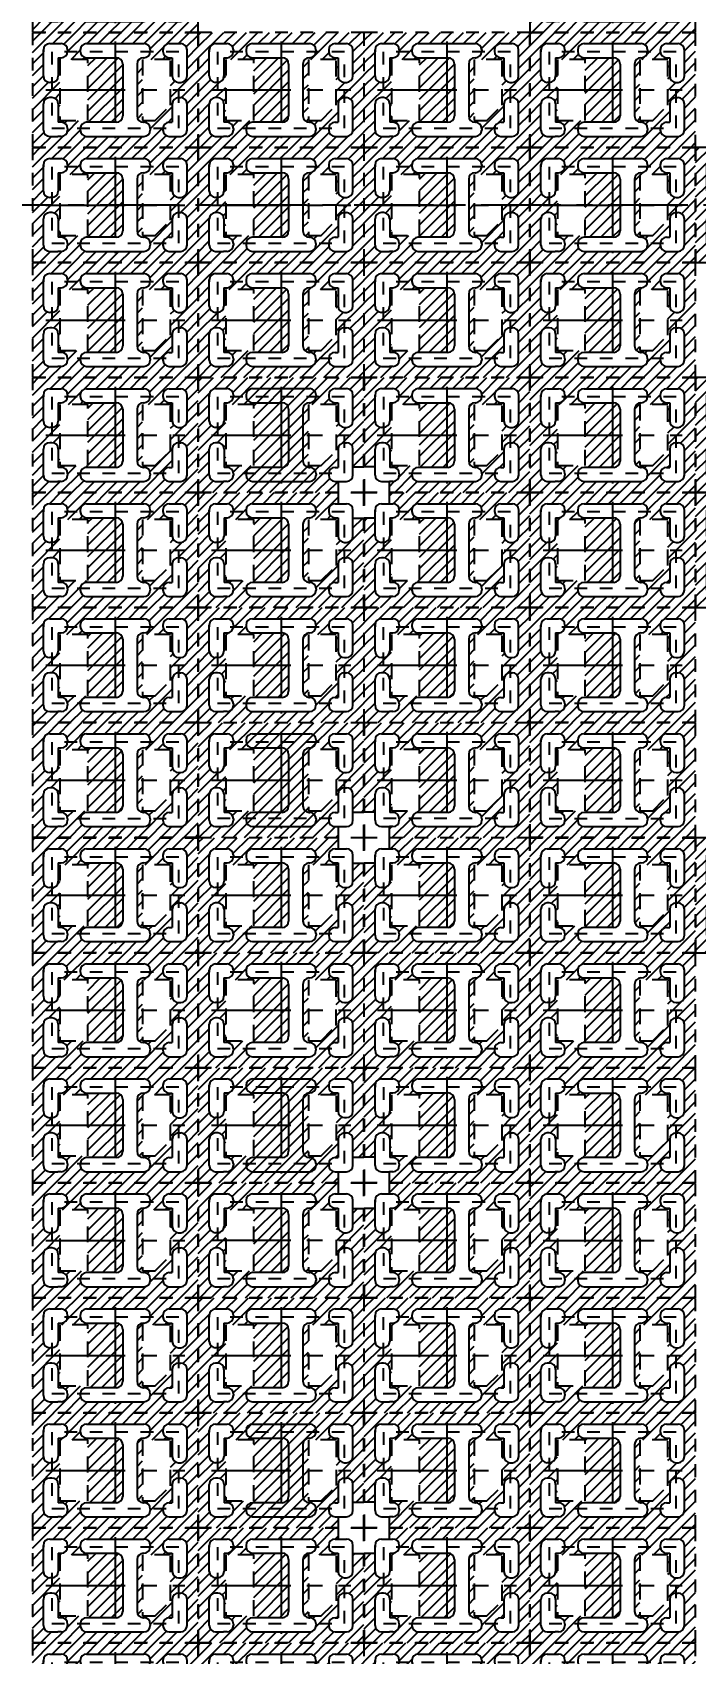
# Model space of a CAD drawing. Extents: x -1398 to -1114, y 27 to 158.
# Drawn here: x -1326.31 to -1321.09, y 86.86 to 99.61 of the extents above; entities that cross this region are included whole.
import ezdxf

# ---------------------------------------------------------------- set-up
doc = ezdxf.new("R2010")
doc.units = 0
doc.header["$LTSCALE"] = 0.5
for name, pattern in [('CENTER', [2, 1.25, -0.25, 0.25, -0.25]), ('HIDDEN', [0.375, 0.25, -0.125]), ('HIDDEN2', [0.1875, 0.125, -0.0625])]:
    doc.linetypes.add(name, pattern=pattern)
for name, color, linetype in [('B', 5, 'Continuous'), ('C', 1, 'CENTER'), ('DIM', 7, 'Continuous'), ('H', 4, 'HIDDEN'), ('hatch', 7, 'CENTER'), ('HATCH O-L', 7, 'HIDDEN2'), ('PACKAGE OL', 51, 'HIDDEN2'), ('圖', 7, 'Continuous')]:
    doc.layers.add(name, color=color, linetype=linetype)
doc.styles.get("Standard").update_dxf_attribs({"font": 'ROMANS.SHX'})
doc.dimstyles.new('DIM 1', dxfattribs={"dimtxt": 1.5, "dimasz": 1.5, "dimexe": 1.5, "dimexo": 1.5, "dimgap": 1.5, "dimtad": 0, "dimtih": 1, "dimtoh": 1, "dimdec": 4, "dimzin": 1, "dimdsep": 46, "dimtxsty": 'STANDARD', "dimcen": 1.5, "dimclrd": 256, "dimclre": 256, "dimclrt": 256, "dimadec": 0, "dimazin": 2, "dimtfac": 1, "dimtdec": 4, "dimtmove": 0, "dimatfit": 3, "dimfxl": 1, "dimarcsym": 0})

# ---------------------------------------------------------------- blocks, each defined once
blk = doc.blocks.new('*D21')
at = {"layer": 'Defpoints', "color": 0, "transparency": 16777216}
for p in [(51.758, -773.897), (267.883, -818.897), (273.574, -818.897)]:
    blk.add_point(p, dxfattribs=at)
at = {"layer": 'DIM', "lineweight": -2, "transparency": 16777216}
blk.add_line((269.383, -818.897), (273.574, -818.897), dxfattribs=at)
at = {"layer": 'DIM', "transparency": 16777216, "insert": (278.788, -818.897), "char_height": 1.5, "attachment_point": 5}
blk.add_mtext('45.000', dxfattribs=at)
blk = doc.blocks.new('*D22')
at = {"layer": 'Defpoints', "color": 0, "transparency": 16777216}
for p in [(51.758, -773.897), (267.883, -825.147), (273.481, -825.147)]:
    blk.add_point(p, dxfattribs=at)
at = {"layer": 'DIM', "lineweight": -2, "transparency": 16777216}
blk.add_line((269.383, -825.147), (273.481, -825.147), dxfattribs=at)
at = {"layer": 'DIM', "transparency": 16777216, "insert": (278.695, -825.147), "char_height": 1.5, "attachment_point": 5}
blk.add_mtext('51.250', dxfattribs=at)
blk = doc.blocks.new('*D23')
at = {"layer": 'Defpoints', "color": 0, "transparency": 16777216}
for p in [(51.758, -773.897), (267.883, -841.147), (273.841, -841.147)]:
    blk.add_point(p, dxfattribs=at)
at = {"layer": 'DIM', "lineweight": -2, "transparency": 16777216}
blk.add_line((269.383, -841.147), (273.841, -841.147), dxfattribs=at)
at = {"layer": 'DIM', "transparency": 16777216, "insert": (279.019, -841.147), "char_height": 1.5, "attachment_point": 5}
blk.add_mtext('67.250', dxfattribs=at)
blk = doc.blocks.new('DFN1006-2L PACKAGE')
at = {"layer": 'hatch'}
h = blk.add_hatch(dxfattribs=at)
h.set_pattern_fill('ANSI31', color=256, scale=0.02)
h.set_pattern_definition([(45, (528.53349, -41.65396), (-0.0449012806, 0.0449012806), [])])
h.paths.add_polyline_path([(1.205, 0.102), (-0.1, 0.102), (-0.1, -0.803), (1.205, -0.803)])
h.paths.add_polyline_path([(0.037, -0.411), (0.053, -0.411, -0.414214), (0.103, -0.461), (0.103, -0.605), (0.127, -0.605, -0.414214), (0.177, -0.655), (0.177, -0.666, -0.414214), (0.127, -0.716), (0.1, -0.716), (0.037, -0.716, -0.414214), (-0.013, -0.666), (-0.013, -0.461, -0.414214)], flags=16)
h.paths.add_polyline_path([(-0.013, -0.241), (-0.013, -0.036, -0.414214), (0.037, 0.014), (0.127, 0.014, -0.414214), (0.177, -0.036), (0.177, -0.047, -0.414214), (0.127, -0.097), (0.103, -0.097), (0.103, -0.241, -0.414214), (0.053, -0.291), (0.037, -0.291, -0.414214)], flags=16)
h.paths.add_polyline_path([(0.117, -0.111), (0.337, -0.111), (0.337, -0.591), (0.117, -0.591)], flags=16)
h.paths.add_polyline_path([(0.327, -0.605), (0.561, -0.605, 0.414214), (0.611, -0.555), (0.611, -0.147, 0.414214), (0.561, -0.097), (0.327, -0.097, -0.414214), (0.277, -0.047), (0.277, -0.036, -0.414214), (0.327, 0.014), (0.777, 0.014, -0.414214), (0.827, -0.036), (0.827, -0.047, -0.414214), (0.777, -0.097), (0.774, -0.097, 0.414214), (0.724, -0.147), (0.724, -0.555, 0.423299), (0.776, -0.605, -0.423025), (0.827, -0.655), (0.827, -0.666, -0.414214), (0.777, -0.716), (0.327, -0.716, -0.414214), (0.277, -0.666), (0.277, -0.655, -0.414214)], flags=16)
h.paths.add_polyline_path([(0.767, -0.111), (0.987, -0.111), (0.987, -0.471), (0.867, -0.591), (0.767, -0.591)], flags=16)
h.paths.add_polyline_path([(0.977, -0.605), (1.001, -0.605), (1.001, -0.461, -0.414214), (1.051, -0.411), (1.067, -0.411, -0.414214), (1.117, -0.461), (1.117, -0.666, -0.414214), (1.067, -0.716), (1.005, -0.716), (0.977, -0.716, -0.414214), (0.927, -0.666), (0.927, -0.655, -0.414214)], flags=16)
h.paths.add_polyline_path([(0.927, -0.047), (0.927, -0.036, -0.414214), (0.977, 0.014), (1.067, 0.014, -0.414214), (1.117, -0.036), (1.117, -0.241, -0.414214), (1.067, -0.291), (1.051, -0.291, -0.414214), (1.001, -0.241), (1.001, -0.097), (0.977, -0.097, -0.414214)], flags=16)
at = {"layer": 'B'}
for p, q in [((0.037, 0.014), (0.127, 0.014)), ((0.327, 0.014), (0.777, 0.014)), ((0.977, 0.014), (1.067, 0.014)), ((-0.013, -0.241), (-0.013, -0.036)), ((-0.013, -0.036), (-0.013, -0.05)), ((0.103, -0.097), (0.103, -0.241)), ((0.103, -0.097), (0.127, -0.097)), ((0.177, -0.036), (0.177, -0.047)), ((0.277, -0.036), (0.277, -0.047)), ((0.327, -0.097), (0.561, -0.097)), ((0.774, -0.097), (0.777, -0.097)), ((0.827, -0.036), (0.827, -0.047)), ((0.927, -0.036), (0.927, -0.047)), ((0.977, -0.097), (1.001, -0.097)), ((1.001, -0.097), (1.001, -0.241)), ((1.117, -0.241), (1.117, -0.036)), ((0.611, -0.147), (0.611, -0.555)), ((0.724, -0.147), (0.724, -0.555)), ((0.053, -0.291), (0.037, -0.291)), ((0.052, -0.291), (0.052, -0.291)), ((1.051, -0.291), (1.067, -0.291)), ((1.052, -0.291), (1.052, -0.291)), ((-0.013, -0.666), (-0.013, -0.461)), ((0.053, -0.411), (0.037, -0.411)), ((0.052, -0.411), (0.052, -0.411)), ((0.103, -0.461), (0.103, -0.605)), ((1.001, -0.461), (1.001, -0.605)), ((1.051, -0.411), (1.067, -0.411)), ((1.052, -0.411), (1.052, -0.411)), ((1.117, -0.666), (1.117, -0.461)), ((0.127, -0.605), (0.103, -0.605)), ((0.561, -0.605), (0.327, -0.605)), ((0.774, -0.605), (0.777, -0.605)), ((0.977, -0.605), (1.001, -0.605)), ((0.037, -0.716), (0.1, -0.716)), ((0.127, -0.716), (0.1, -0.716)), ((0.177, -0.655), (0.177, -0.666)), ((0.277, -0.655), (0.277, -0.666)), ((0.327, -0.716), (0.777, -0.716)), ((0.827, -0.655), (0.827, -0.666)), ((0.927, -0.655), (0.927, -0.666)), ((0.977, -0.716), (1.005, -0.716)), ((1.005, -0.716), (1.067, -0.716))]:
    blk.add_line(p, q, dxfattribs=at)
for centre, start, end in [((0.037, -0.036), 90, 180), ((0.127, -0.036), 0, 90), ((0.327, -0.036), 90, 180), ((0.777, -0.036), 0, 90), ((0.977, -0.036), 90, 180), ((1.067, -0.036), 0, 90), ((0.127, -0.047), 270, 0), ((0.327, -0.047), 180, 270), ((0.561, -0.147), 0, 90), ((0.774, -0.147), 90, 180), ((0.777, -0.047), 270, 0), ((0.977, -0.047), 180, 270), ((0.037, -0.241), 180, 270), ((0.053, -0.241), 270, 0), ((1.051, -0.241), 180, 270), ((1.067, -0.241), 270, 0), ((0.037, -0.461), 90, 180), ((0.053, -0.461), 0, 90), ((1.051, -0.461), 90, 180), ((1.067, -0.461), 0, 90), ((0.127, -0.655), 0, 90), ((0.327, -0.655), 90, 180), ((0.561, -0.555), 270, 0), ((0.774, -0.555), 180, 270), ((0.777, -0.655), 0, 90), ((0.977, -0.655), 90, 180), ((0.037, -0.666), 180, 270), ((0.127, -0.666), 270, 0), ((0.327, -0.666), 180, 270), ((0.777, -0.666), 270, 0), ((0.977, -0.666), 180, 270), ((1.067, -0.666), 270, 0)]:
    blk.add_arc(centre, 0.05, start, end, dxfattribs=at)
at = {"layer": 'C'}
for p, q in [((0.552, 0.029), (0.552, -0.731)), ((0.005, -0.351), (1.1, -0.351))]:
    blk.add_line(p, q, dxfattribs=at)
at = {"layer": 'H'}
for points in [[(0.337, -0.591), (0.337, -0.111), (0.117, -0.111), (0.117, -0.591)], [(0.867, -0.591), (0.987, -0.471), (0.987, -0.111), (0.767, -0.111), (0.767, -0.591)]]:
    blk.add_lwpolyline(points, close=True, dxfattribs=at)
at = {"layer": 'HATCH O-L'}
blk.add_lwpolyline([(-0.1, 0.102), (-0.1, -0.803), (1.205, -0.803), (1.205, 0.102), (-0.1, 0.102)], dxfattribs=at)
at = {"layer": 'PACKAGE OL'}
blk.add_lwpolyline([(1.052, -0.651), (1.052, -0.051), (0.052, -0.051), (0.052, -0.651)], close=True, dxfattribs=at)
blk = doc.blocks.new('2 L-SIDE CROSS REF')
at = {"layer": 'hatch'}
h = blk.add_hatch(dxfattribs=at)
h.set_pattern_fill('ANSI31', color=256, scale=0.02)
h.set_pattern_definition([(45, (579.96456, -36.8985), (-0.0449012806, 0.0449012806), [])])
h.paths.add_polyline_path([(-0.515, -0.06), (-0.499, -0.06, -0.414214), (-0.449, -0.11), (-0.449, -0.254), (-0.425, -0.254, -0.414214), (-0.375, -0.304), (-0.375, -0.315, -0.414214), (-0.425, -0.365), (-0.452, -0.365), (-0.515, -0.365, -0.414214), (-0.565, -0.315), (-0.565, -0.11, -0.414214)], flags=16)
h.paths.add_polyline_path([(-0.565, 0.11), (-0.565, 0.315, -0.414214), (-0.515, 0.365), (-0.425, 0.365, -0.414214), (-0.375, 0.315), (-0.375, 0.304, -0.414214), (-0.425, 0.254), (-0.449, 0.254), (-0.449, 0.11, -0.414214), (-0.499, 0.06), (-0.515, 0.06, -0.414214)], flags=16)
h.paths.add_polyline_path([(-0.435, 0.24), (-0.215, 0.24), (-0.215, -0.24), (-0.435, -0.24)], flags=16)
h.paths.add_polyline_path([(-0.225, -0.254), (0.009, -0.254, 0.414214), (0.059, -0.204), (0.059, 0.204, 0.414214), (0.009, 0.254), (-0.225, 0.254, -0.414214), (-0.275, 0.304), (-0.275, 0.315, -0.414214), (-0.225, 0.365), (0.225, 0.365, -0.414214), (0.275, 0.315), (0.275, 0.304, -0.414214), (0.225, 0.254), (0.222, 0.254, 0.414214), (0.172, 0.204), (0.172, -0.204, 0.423299), (0.224, -0.254, -0.423025), (0.275, -0.304), (0.275, -0.315, -0.414214), (0.225, -0.365), (-0.225, -0.365, -0.414214), (-0.275, -0.315), (-0.275, -0.304, -0.414214)], flags=16)
h.paths.add_polyline_path([(0.215, 0.24), (0.435, 0.24), (0.435, -0.12), (0.315, -0.24), (0.215, -0.24)], flags=16)
h.paths.add_polyline_path([(0.425, -0.254), (0.449, -0.254), (0.449, -0.11, -0.414214), (0.499, -0.06), (0.515, -0.06, -0.414214), (0.565, -0.11), (0.565, -0.315, -0.414214), (0.515, -0.365), (0.452, -0.365), (0.425, -0.365, -0.414214), (0.375, -0.315), (0.375, -0.304, -0.414214)], flags=16)
h.paths.add_polyline_path([(0.452, -0.452), (0.452, -0.365), (0.515, -0.365, 0.414214), (0.565, -0.315), (0.565, -0.251), (0.652, -0.251), (0.652, 0.251), (0.565, 0.251), (0.565, 0.11, -0.414214), (0.515, 0.06), (0.499, 0.06, -0.414214), (0.449, 0.11), (0.449, 0.254), (0.425, 0.254, -0.414214), (0.375, 0.304), (0.375, 0.315, -0.414214), (0.425, 0.365), (0.452, 0.365), (0.452, 0.452), (-0.652, 0.452), (-0.652, -0.452)])
at = {"layer": 'B'}
for p, q in [((-0.565, 0.11), (-0.565, 0.315)), ((-0.565, 0.315), (-0.565, 0.301)), ((-0.515, 0.365), (-0.425, 0.365)), ((-0.375, 0.315), (-0.375, 0.304)), ((-0.275, 0.315), (-0.275, 0.304)), ((-0.225, 0.365), (0.225, 0.365)), ((0.275, 0.315), (0.275, 0.304)), ((0.375, 0.315), (0.375, 0.304)), ((0.425, 0.365), (0.515, 0.365)), ((0.565, 0.11), (0.565, 0.315)), ((-0.449, 0.254), (-0.449, 0.11)), ((-0.449, 0.254), (-0.425, 0.254)), ((-0.225, 0.254), (0.009, 0.254)), ((0.059, 0.204), (0.059, -0.204)), ((0.172, 0.204), (0.172, -0.204)), ((0.222, 0.254), (0.225, 0.254)), ((0.425, 0.254), (0.449, 0.254)), ((0.449, 0.254), (0.449, 0.11)), ((-0.499, 0.06), (-0.515, 0.06)), ((-0.5, 0.06), (-0.5, 0.06)), ((0.499, 0.06), (0.515, 0.06)), ((0.5, 0.06), (0.5, 0.06)), ((-0.565, -0.315), (-0.565, -0.11)), ((-0.499, -0.06), (-0.515, -0.06)), ((-0.5, -0.06), (-0.5, -0.06)), ((-0.449, -0.11), (-0.449, -0.254)), ((0.449, -0.11), (0.449, -0.254)), ((0.499, -0.06), (0.515, -0.06)), ((0.5, -0.06), (0.5, -0.06)), ((0.565, -0.315), (0.565, -0.11)), ((-0.425, -0.254), (-0.449, -0.254)), ((0.009, -0.254), (-0.225, -0.254)), ((0.222, -0.254), (0.225, -0.254)), ((0.425, -0.254), (0.449, -0.254)), ((-0.515, -0.365), (-0.452, -0.365)), ((-0.425, -0.365), (-0.452, -0.365)), ((-0.375, -0.304), (-0.375, -0.315)), ((-0.275, -0.304), (-0.275, -0.315)), ((-0.225, -0.365), (0.225, -0.365)), ((0.275, -0.304), (0.275, -0.315)), ((0.375, -0.304), (0.375, -0.315)), ((0.425, -0.365), (0.452, -0.365)), ((0.452, -0.365), (0.515, -0.365))]:
    blk.add_line(p, q, dxfattribs=at)
for centre, start, end in [((-0.515, 0.315), 90, 180), ((-0.425, 0.315), 0, 90), ((-0.425, 0.304), 270, 0), ((-0.225, 0.315), 90, 180), ((-0.225, 0.304), 180, 270), ((0.225, 0.315), 0, 90), ((0.225, 0.304), 270, 0), ((0.425, 0.315), 90, 180), ((0.425, 0.304), 180, 270), ((0.515, 0.315), 0, 90), ((0.009, 0.204), 0, 90), ((0.222, 0.204), 90, 180), ((-0.515, 0.11), 180, 270), ((-0.499, 0.11), 270, 0), ((0.499, 0.11), 180, 270), ((0.515, 0.11), 270, 0), ((-0.515, -0.11), 90, 180), ((-0.499, -0.11), 0, 90), ((0.499, -0.11), 90, 180), ((0.515, -0.11), 0, 90), ((-0.425, -0.304), 0, 90), ((-0.225, -0.304), 90, 180), ((0.009, -0.204), 270, 0), ((0.222, -0.204), 180, 270), ((0.225, -0.304), 0, 90), ((0.425, -0.304), 90, 180), ((-0.515, -0.315), 180, 270), ((-0.425, -0.315), 270, 0), ((-0.225, -0.315), 180, 270), ((0.225, -0.315), 270, 0), ((0.425, -0.315), 180, 270), ((0.515, -0.315), 270, 0)]:
    blk.add_arc(centre, 0.05, start, end, dxfattribs=at)
at = {"layer": 'C'}
for p, q in [((0, 0.38), (0, -0.38)), ((-0.548, 0), (0.548, 0))]:
    blk.add_line(p, q, dxfattribs=at)
at = {"layer": 'H', "color": 6}
for p, q in [((0.452, 0.365), (0.452, 0.452)), ((0.565, 0.251), (0.652, 0.251)), ((0.565, -0.251), (0.652, -0.251)), ((0.452, -0.452), (0.452, -0.365))]:
    blk.add_line(p, q, dxfattribs=at)
at = {"layer": 'H'}
for points in [[(-0.215, -0.24), (-0.215, 0.24), (-0.435, 0.24), (-0.435, -0.24)], [(0.315, -0.24), (0.435, -0.12), (0.435, 0.24), (0.215, 0.24), (0.215, -0.24)]]:
    blk.add_lwpolyline(points, close=True, dxfattribs=at)
at = {"layer": 'HATCH O-L'}
blk.add_lwpolyline([(-0.652, 0.452), (-0.652, -0.452), (0.652, -0.452), (0.652, 0.452), (-0.652, 0.452)], dxfattribs=at)
at = {"layer": 'PACKAGE OL'}
blk.add_lwpolyline([(0.5, -0.3), (0.5, 0.3), (-0.5, 0.3), (-0.5, -0.3)], close=True, dxfattribs=at)
blk = doc.blocks.new('LOWER LEFT CROSS')
at = {"layer": 'hatch'}
h = blk.add_hatch(dxfattribs=at)
h.set_pattern_fill('ANSI31', color=256, scale=0.02)
h.set_pattern_definition([(45, (581.53627, -39.15142), (-0.0449012806, 0.0449012806), [])])
h.paths.add_polyline_path([(-0.215, -0.24), (-0.435, -0.24), (-0.435, 0.24), (-0.215, 0.24)], flags=16)
h.paths.add_polyline_path([(0.215, 0.24), (0.435, 0.24), (0.435, -0.12), (0.315, -0.24), (0.215, -0.24)], flags=16)
h.paths.add_polyline_path([(-0.425, 0.254), (-0.449, 0.254), (-0.449, 0.11, -0.414214), (-0.499, 0.06), (-0.515, 0.06, -0.414214), (-0.565, 0.11), (-0.565, 0.315, -0.414214), (-0.515, 0.365), (-0.425, 0.365, -0.414214), (-0.375, 0.315), (-0.375, 0.304, -0.414214)], flags=16)
h.paths.add_polyline_path([(-0.449, -0.11), (-0.449, -0.254), (-0.425, -0.254, -0.414214), (-0.375, -0.304), (-0.375, -0.315, -0.414214), (-0.425, -0.365), (-0.452, -0.365), (-0.515, -0.365, -0.414214), (-0.565, -0.315), (-0.565, -0.11, -0.414214), (-0.515, -0.06), (-0.499, -0.06, -0.414214)], flags=16)
h.paths.add_polyline_path([(0.375, 0.304), (0.375, 0.315, -0.414214), (0.425, 0.365), (0.515, 0.365, -0.414214), (0.565, 0.315), (0.565, 0.11, -0.414214), (0.515, 0.06), (0.499, 0.06, -0.414214), (0.449, 0.11), (0.449, 0.254), (0.425, 0.254, -0.414214)], flags=16)
h.paths.add_polyline_path([(0.499, -0.06), (0.515, -0.06, -0.414214), (0.565, -0.11), (0.565, -0.315, -0.414214), (0.515, -0.365), (0.452, -0.365), (0.425, -0.365, -0.414214), (0.375, -0.315), (0.375, -0.304, -0.414214), (0.425, -0.254), (0.449, -0.254), (0.449, -0.11, -0.414214)], flags=16)
h.paths.add_polyline_path([(-0.652, 0.452), (-0.652, -0.452), (0.452, -0.452), (0.452, -0.365), (0.515, -0.365, 0.414214), (0.565, -0.315), (0.565, -0.251), (0.652, -0.251), (0.652, 0.452)])
at = {"layer": 'B'}
for p, q in [((-0.565, 0.11), (-0.565, 0.315)), ((-0.565, 0.315), (-0.565, 0.301)), ((-0.515, 0.365), (-0.425, 0.365)), ((-0.375, 0.315), (-0.375, 0.304)), ((-0.275, 0.315), (-0.275, 0.304)), ((-0.225, 0.365), (0.225, 0.365)), ((0.275, 0.315), (0.275, 0.304)), ((0.375, 0.315), (0.375, 0.304)), ((0.425, 0.365), (0.515, 0.365)), ((0.565, 0.11), (0.565, 0.315)), ((-0.449, 0.254), (-0.449, 0.11)), ((-0.449, 0.254), (-0.425, 0.254)), ((-0.225, 0.254), (0.009, 0.254)), ((0.059, 0.204), (0.059, -0.204)), ((0.172, 0.204), (0.172, -0.204)), ((0.222, 0.254), (0.225, 0.254)), ((0.425, 0.254), (0.449, 0.254)), ((0.449, 0.254), (0.449, 0.11)), ((-0.499, 0.06), (-0.515, 0.06)), ((-0.5, 0.06), (-0.5, 0.06)), ((0.499, 0.06), (0.515, 0.06)), ((0.5, 0.06), (0.5, 0.06)), ((-0.565, -0.315), (-0.565, -0.11)), ((-0.499, -0.06), (-0.515, -0.06)), ((-0.5, -0.06), (-0.5, -0.06)), ((-0.449, -0.11), (-0.449, -0.254)), ((0.449, -0.11), (0.449, -0.254)), ((0.499, -0.06), (0.515, -0.06)), ((0.5, -0.06), (0.5, -0.06)), ((0.565, -0.315), (0.565, -0.11)), ((-0.425, -0.254), (-0.449, -0.254)), ((0.009, -0.254), (-0.225, -0.254)), ((0.222, -0.254), (0.225, -0.254)), ((0.425, -0.254), (0.449, -0.254)), ((-0.515, -0.365), (-0.452, -0.365)), ((-0.425, -0.365), (-0.452, -0.365)), ((-0.375, -0.304), (-0.375, -0.315)), ((-0.275, -0.304), (-0.275, -0.315)), ((-0.225, -0.365), (0.225, -0.365)), ((0.275, -0.304), (0.275, -0.315)), ((0.375, -0.304), (0.375, -0.315)), ((0.425, -0.365), (0.452, -0.365)), ((0.452, -0.365), (0.515, -0.365))]:
    blk.add_line(p, q, dxfattribs=at)
for centre, start, end in [((-0.515, 0.315), 90, 180), ((-0.425, 0.315), 0, 90), ((-0.425, 0.304), 270, 0), ((-0.225, 0.315), 90, 180), ((-0.225, 0.304), 180, 270), ((0.225, 0.315), 0, 90), ((0.225, 0.304), 270, 0), ((0.425, 0.315), 90, 180), ((0.425, 0.304), 180, 270), ((0.515, 0.315), 0, 90), ((0.009, 0.204), 0, 90), ((0.222, 0.204), 90, 180), ((-0.515, 0.11), 180, 270), ((-0.499, 0.11), 270, 0), ((0.499, 0.11), 180, 270), ((0.515, 0.11), 270, 0), ((-0.515, -0.11), 90, 180), ((-0.499, -0.11), 0, 90), ((0.499, -0.11), 90, 180), ((0.515, -0.11), 0, 90), ((-0.425, -0.304), 0, 90), ((-0.225, -0.304), 90, 180), ((0.009, -0.204), 270, 0), ((0.222, -0.204), 180, 270), ((0.225, -0.304), 0, 90), ((0.425, -0.304), 90, 180), ((-0.515, -0.315), 180, 270), ((-0.425, -0.315), 270, 0), ((-0.225, -0.315), 180, 270), ((0.225, -0.315), 270, 0), ((0.425, -0.315), 180, 270), ((0.515, -0.315), 270, 0)]:
    blk.add_arc(centre, 0.05, start, end, dxfattribs=at)
at = {"layer": 'C'}
for p, q in [((0, 0.38), (0, -0.38)), ((-0.548, 0), (0.548, 0))]:
    blk.add_line(p, q, dxfattribs=at)
at = {"layer": 'H', "color": 6}
for p, q in [((0.565, -0.251), (0.652, -0.251)), ((0.452, -0.452), (0.452, -0.365))]:
    blk.add_line(p, q, dxfattribs=at)
at = {"layer": 'H'}
for points in [[(-0.215, -0.24), (-0.215, 0.24), (-0.435, 0.24), (-0.435, -0.24)], [(0.315, -0.24), (0.435, -0.12), (0.435, 0.24), (0.215, 0.24), (0.215, -0.24)]]:
    blk.add_lwpolyline(points, close=True, dxfattribs=at)
at = {"layer": 'HATCH O-L'}
blk.add_lwpolyline([(-0.652, 0.452), (-0.652, -0.452), (0.652, -0.452), (0.652, 0.452), (-0.652, 0.452)], dxfattribs=at)
at = {"layer": 'PACKAGE OL'}
blk.add_lwpolyline([(0.5, -0.3), (0.5, 0.3), (-0.5, 0.3), (-0.5, -0.3)], close=True, dxfattribs=at)
blk = doc.blocks.new('LOWER CROSS REF')
at = {"layer": 'hatch'}
h = blk.add_hatch(dxfattribs=at)
h.set_pattern_fill('ANSI31', color=256, scale=0.02)
h.set_pattern_definition([(45, (581.53627, -39.14559), (-0.0449012806, 0.0449012806), [])])
h.paths.add_polyline_path([(0.652, -0.452), (0.652, 0.452), (-0.652, 0.452), (-0.652, -0.251), (-0.565, -0.251), (-0.565, -0.11, -0.414214), (-0.515, -0.06), (-0.499, -0.06, -0.414214), (-0.449, -0.11), (-0.449, -0.254), (-0.425, -0.254, -0.414214), (-0.375, -0.304), (-0.375, -0.315, -0.414214), (-0.425, -0.365), (-0.452, -0.365), (-0.452, -0.452)])
h.paths.add_polyline_path([(-0.275, -0.315), (-0.275, -0.304, -0.414214), (-0.225, -0.254), (0.009, -0.254, 0.414214), (0.059, -0.204), (0.059, 0.204, 0.414214), (0.009, 0.254), (-0.225, 0.254, -0.414214), (-0.275, 0.304), (-0.275, 0.315, -0.414214), (-0.225, 0.365), (0.225, 0.365, -0.414214), (0.275, 0.315), (0.275, 0.304, -0.414214), (0.225, 0.254), (0.222, 0.254, 0.414214), (0.172, 0.204), (0.172, -0.204, 0.414214), (0.222, -0.254), (0.225, -0.254, -0.414214), (0.275, -0.304), (0.275, -0.315, -0.414214), (0.225, -0.365), (-0.225, -0.365, -0.414214)], flags=16)
h.paths.add_polyline_path([(-0.435, -0.24), (-0.435, 0.24), (-0.215, 0.24), (-0.215, -0.24)], flags=16)
h.paths.add_polyline_path([(-0.499, 0.06), (-0.515, 0.06, -0.414214), (-0.565, 0.11), (-0.565, 0.315, -0.414214), (-0.515, 0.365), (-0.425, 0.365, -0.414214), (-0.375, 0.315), (-0.375, 0.304, -0.414214), (-0.425, 0.254), (-0.449, 0.254), (-0.449, 0.11, -0.414214)], flags=16)
h.paths.add_polyline_path([(0.215, -0.24), (0.215, 0.24), (0.435, 0.24), (0.435, -0.12), (0.315, -0.24)], flags=16)
h.paths.add_polyline_path([(0.375, -0.315), (0.375, -0.304, -0.414214), (0.425, -0.254), (0.449, -0.254), (0.449, -0.11, -0.414214), (0.499, -0.06), (0.515, -0.06, -0.414214), (0.565, -0.11), (0.565, -0.315, -0.414214), (0.515, -0.365), (0.452, -0.365), (0.425, -0.365, -0.414214)], flags=16)
h.paths.add_polyline_path([(0.449, 0.11), (0.449, 0.254), (0.425, 0.254, -0.414214), (0.375, 0.304), (0.375, 0.315, -0.414214), (0.425, 0.365), (0.515, 0.365, -0.414214), (0.565, 0.315), (0.565, 0.11, -0.414214), (0.515, 0.06), (0.499, 0.06, -0.414214)], flags=16)
at = {"layer": 'B'}
for p, q in [((-0.565, 0.11), (-0.565, 0.315)), ((-0.565, 0.315), (-0.565, 0.301)), ((-0.515, 0.365), (-0.425, 0.365)), ((-0.375, 0.315), (-0.375, 0.304)), ((-0.275, 0.315), (-0.275, 0.304)), ((-0.225, 0.365), (0.225, 0.365)), ((0.275, 0.315), (0.275, 0.304)), ((0.375, 0.315), (0.375, 0.304)), ((0.425, 0.365), (0.515, 0.365)), ((0.565, 0.11), (0.565, 0.315)), ((-0.449, 0.254), (-0.449, 0.11)), ((-0.449, 0.254), (-0.425, 0.254)), ((-0.225, 0.254), (0.009, 0.254)), ((0.059, 0.204), (0.059, -0.204)), ((0.172, 0.204), (0.172, -0.204)), ((0.222, 0.254), (0.225, 0.254)), ((0.425, 0.254), (0.449, 0.254)), ((0.449, 0.254), (0.449, 0.11)), ((-0.499, 0.06), (-0.515, 0.06)), ((-0.5, 0.06), (-0.5, 0.06)), ((0.499, 0.06), (0.515, 0.06)), ((0.5, 0.06), (0.5, 0.06)), ((-0.565, -0.315), (-0.565, -0.11)), ((-0.499, -0.06), (-0.515, -0.06)), ((-0.5, -0.06), (-0.5, -0.06)), ((-0.449, -0.11), (-0.449, -0.254)), ((0.449, -0.11), (0.449, -0.254)), ((0.499, -0.06), (0.515, -0.06)), ((0.5, -0.06), (0.5, -0.06)), ((0.565, -0.315), (0.565, -0.11)), ((-0.425, -0.254), (-0.449, -0.254)), ((0.009, -0.254), (-0.225, -0.254)), ((0.222, -0.254), (0.225, -0.254)), ((0.425, -0.254), (0.449, -0.254)), ((-0.515, -0.365), (-0.452, -0.365)), ((-0.425, -0.365), (-0.452, -0.365)), ((-0.375, -0.304), (-0.375, -0.315)), ((-0.275, -0.304), (-0.275, -0.315)), ((-0.225, -0.365), (0.225, -0.365)), ((0.275, -0.304), (0.275, -0.315)), ((0.375, -0.304), (0.375, -0.315)), ((0.425, -0.365), (0.452, -0.365)), ((0.452, -0.365), (0.515, -0.365))]:
    blk.add_line(p, q, dxfattribs=at)
for centre, start, end in [((-0.515, 0.315), 90, 180), ((-0.425, 0.315), 0, 90), ((-0.425, 0.304), 270, 0), ((-0.225, 0.315), 90, 180), ((-0.225, 0.304), 180, 270), ((0.225, 0.315), 0, 90), ((0.225, 0.304), 270, 0), ((0.425, 0.315), 90, 180), ((0.425, 0.304), 180, 270), ((0.515, 0.315), 0, 90), ((0.009, 0.204), 0, 90), ((0.222, 0.204), 90, 180), ((-0.515, 0.11), 180, 270), ((-0.499, 0.11), 270, 0), ((0.499, 0.11), 180, 270), ((0.515, 0.11), 270, 0), ((-0.515, -0.11), 90, 180), ((-0.499, -0.11), 0, 90), ((0.499, -0.11), 90, 180), ((0.515, -0.11), 0, 90), ((-0.425, -0.304), 0, 90), ((-0.225, -0.304), 90, 180), ((0.009, -0.204), 270, 0), ((0.222, -0.204), 180, 270), ((0.225, -0.304), 0, 90), ((0.425, -0.304), 90, 180), ((-0.515, -0.315), 180, 270), ((-0.425, -0.315), 270, 0), ((-0.225, -0.315), 180, 270), ((0.225, -0.315), 270, 0), ((0.425, -0.315), 180, 270), ((0.515, -0.315), 270, 0)]:
    blk.add_arc(centre, 0.05, start, end, dxfattribs=at)
at = {"layer": 'C'}
for p, q in [((0, 0.38), (0, -0.38)), ((-0.548, 0), (0.548, 0))]:
    blk.add_line(p, q, dxfattribs=at)
at = {"layer": 'H', "color": 6}
for p, q in [((-0.565, -0.251), (-0.652, -0.251)), ((-0.452, -0.452), (-0.452, -0.365))]:
    blk.add_line(p, q, dxfattribs=at)
at = {"layer": 'H'}
for points in [[(-0.215, -0.24), (-0.215, 0.24), (-0.435, 0.24), (-0.435, -0.24)], [(0.315, -0.24), (0.435, -0.12), (0.435, 0.24), (0.215, 0.24), (0.215, -0.24)]]:
    blk.add_lwpolyline(points, close=True, dxfattribs=at)
at = {"layer": 'HATCH O-L'}
blk.add_lwpolyline([(-0.652, 0.452), (-0.652, -0.452), (0.652, -0.452), (0.652, 0.452), (-0.652, 0.452)], dxfattribs=at)
at = {"layer": 'PACKAGE OL'}
blk.add_lwpolyline([(0.5, -0.3), (0.5, 0.3), (-0.5, 0.3), (-0.5, -0.3)], close=True, dxfattribs=at)
blk = doc.blocks.new('UPPER RIGHT CROSS')
at = {"layer": 'hatch'}
h = blk.add_hatch(dxfattribs=at)
h.set_pattern_fill('ANSI31', color=256, scale=0.02)
h.set_pattern_definition([(45, (579.97371, -40.20884), (-0.0449012806, 0.0449012806), [])])
h.paths.add_polyline_path([(-0.652, 0.452), (-0.652, -0.452), (0.652, -0.452), (0.652, 0.251), (0.565, 0.251), (0.565, 0.11, -0.414214), (0.515, 0.06), (0.499, 0.06, -0.414214), (0.449, 0.11), (0.449, 0.254), (0.425, 0.254, -0.414214), (0.375, 0.304), (0.375, 0.315, -0.414214), (0.425, 0.365), (0.452, 0.365), (0.452, 0.452)])
h.paths.add_polyline_path([(-0.375, 0.315), (-0.375, 0.304, -0.414214), (-0.425, 0.254), (-0.449, 0.254), (-0.449, 0.11, -0.414214), (-0.499, 0.06), (-0.515, 0.06, -0.414214), (-0.565, 0.11), (-0.565, 0.315, -0.414214), (-0.515, 0.365), (-0.425, 0.365, -0.414214)], flags=16)
h.paths.add_polyline_path([(-0.225, 0.365), (0.225, 0.365, -0.414214), (0.275, 0.315), (0.275, 0.304, -0.414214), (0.225, 0.254), (0.222, 0.254, 0.414214), (0.172, 0.204), (0.172, -0.204, 0.423299), (0.224, -0.254, -0.423025), (0.275, -0.304), (0.275, -0.315, -0.414214), (0.225, -0.365), (-0.225, -0.365, -0.414214), (-0.275, -0.315), (-0.275, -0.304, -0.414214), (-0.225, -0.254), (0.009, -0.254, 0.414214), (0.059, -0.204), (0.059, 0.204, 0.414214), (0.009, 0.254), (-0.225, 0.254, -0.414214), (-0.275, 0.304), (-0.275, 0.315, -0.414214)], flags=16)
h.paths.add_polyline_path([(-0.215, 0.24), (-0.215, -0.24), (-0.435, -0.24), (-0.435, 0.24)], flags=16)
h.paths.add_polyline_path([(-0.449, -0.11), (-0.449, -0.254), (-0.425, -0.254, -0.414214), (-0.375, -0.304), (-0.375, -0.315, -0.414214), (-0.425, -0.365), (-0.452, -0.365), (-0.515, -0.365, -0.414214), (-0.565, -0.315), (-0.565, -0.11, -0.414214), (-0.515, -0.06), (-0.499, -0.06, -0.414214)], flags=16)
h.paths.add_polyline_path([(0.215, 0.24), (0.435, 0.24), (0.435, -0.12), (0.315, -0.24), (0.215, -0.24)], flags=16)
h.paths.add_polyline_path([(0.499, -0.06), (0.515, -0.06, -0.414214), (0.565, -0.11), (0.565, -0.315, -0.414214), (0.515, -0.365), (0.452, -0.365), (0.425, -0.365, -0.414214), (0.375, -0.315), (0.375, -0.304, -0.414214), (0.425, -0.254), (0.449, -0.254), (0.449, -0.11, -0.414214)], flags=16)
at = {"layer": 'B'}
for p, q in [((-0.565, 0.11), (-0.565, 0.315)), ((-0.565, 0.315), (-0.565, 0.301)), ((-0.515, 0.365), (-0.425, 0.365)), ((-0.375, 0.315), (-0.375, 0.304)), ((-0.275, 0.315), (-0.275, 0.304)), ((-0.225, 0.365), (0.225, 0.365)), ((0.275, 0.315), (0.275, 0.304)), ((0.375, 0.315), (0.375, 0.304)), ((0.425, 0.365), (0.515, 0.365)), ((0.565, 0.11), (0.565, 0.315)), ((-0.449, 0.254), (-0.449, 0.11)), ((-0.449, 0.254), (-0.425, 0.254)), ((-0.225, 0.254), (0.009, 0.254)), ((0.059, 0.204), (0.059, -0.204)), ((0.172, 0.204), (0.172, -0.204)), ((0.222, 0.254), (0.225, 0.254)), ((0.425, 0.254), (0.449, 0.254)), ((0.449, 0.254), (0.449, 0.11)), ((-0.499, 0.06), (-0.515, 0.06)), ((-0.5, 0.06), (-0.5, 0.06)), ((0.499, 0.06), (0.515, 0.06)), ((0.5, 0.06), (0.5, 0.06)), ((-0.565, -0.315), (-0.565, -0.11)), ((-0.499, -0.06), (-0.515, -0.06)), ((-0.5, -0.06), (-0.5, -0.06)), ((-0.449, -0.11), (-0.449, -0.254)), ((0.449, -0.11), (0.449, -0.254)), ((0.499, -0.06), (0.515, -0.06)), ((0.5, -0.06), (0.5, -0.06)), ((0.565, -0.315), (0.565, -0.11)), ((-0.425, -0.254), (-0.449, -0.254)), ((0.009, -0.254), (-0.225, -0.254)), ((0.222, -0.254), (0.225, -0.254)), ((0.425, -0.254), (0.449, -0.254)), ((-0.515, -0.365), (-0.452, -0.365)), ((-0.425, -0.365), (-0.452, -0.365)), ((-0.375, -0.304), (-0.375, -0.315)), ((-0.275, -0.304), (-0.275, -0.315)), ((-0.225, -0.365), (0.225, -0.365)), ((0.275, -0.304), (0.275, -0.315)), ((0.375, -0.304), (0.375, -0.315)), ((0.425, -0.365), (0.452, -0.365)), ((0.452, -0.365), (0.515, -0.365))]:
    blk.add_line(p, q, dxfattribs=at)
for centre, start, end in [((-0.515, 0.315), 90, 180), ((-0.425, 0.315), 0, 90), ((-0.425, 0.304), 270, 0), ((-0.225, 0.315), 90, 180), ((-0.225, 0.304), 180, 270), ((0.225, 0.315), 0, 90), ((0.225, 0.304), 270, 0), ((0.425, 0.315), 90, 180), ((0.425, 0.304), 180, 270), ((0.515, 0.315), 0, 90), ((0.009, 0.204), 0, 90), ((0.222, 0.204), 90, 180), ((-0.515, 0.11), 180, 270), ((-0.499, 0.11), 270, 0), ((0.499, 0.11), 180, 270), ((0.515, 0.11), 270, 0), ((-0.515, -0.11), 90, 180), ((-0.499, -0.11), 0, 90), ((0.499, -0.11), 90, 180), ((0.515, -0.11), 0, 90), ((-0.425, -0.304), 0, 90), ((-0.225, -0.304), 90, 180), ((0.009, -0.204), 270, 0), ((0.222, -0.204), 180, 270), ((0.225, -0.304), 0, 90), ((0.425, -0.304), 90, 180), ((-0.515, -0.315), 180, 270), ((-0.425, -0.315), 270, 0), ((-0.225, -0.315), 180, 270), ((0.225, -0.315), 270, 0), ((0.425, -0.315), 180, 270), ((0.515, -0.315), 270, 0)]:
    blk.add_arc(centre, 0.05, start, end, dxfattribs=at)
at = {"layer": 'C'}
for p, q in [((0, 0.38), (0, -0.38)), ((-0.548, 0), (0.548, 0))]:
    blk.add_line(p, q, dxfattribs=at)
at = {"layer": 'H', "color": 6}
for p, q in [((0.452, 0.365), (0.452, 0.452)), ((0.565, 0.251), (0.652, 0.251))]:
    blk.add_line(p, q, dxfattribs=at)
at = {"layer": 'H'}
for points in [[(-0.215, -0.24), (-0.215, 0.24), (-0.435, 0.24), (-0.435, -0.24)], [(0.315, -0.24), (0.435, -0.12), (0.435, 0.24), (0.215, 0.24), (0.215, -0.24)]]:
    blk.add_lwpolyline(points, close=True, dxfattribs=at)
at = {"layer": 'HATCH O-L'}
blk.add_lwpolyline([(-0.652, 0.452), (-0.652, -0.452), (0.652, -0.452), (0.652, 0.452), (-0.652, 0.452)], dxfattribs=at)
at = {"layer": 'PACKAGE OL'}
blk.add_lwpolyline([(0.5, -0.3), (0.5, 0.3), (-0.5, 0.3), (-0.5, -0.3)], close=True, dxfattribs=at)
blk = doc.blocks.new('UPPER LEFT CROSS')
at = {"layer": 'hatch'}
h = blk.add_hatch(dxfattribs=at)
h.set_pattern_fill('ANSI31', color=256, scale=0.02)
h.set_pattern_definition([(45, (581.53627, -40.20884), (-0.0449012806, 0.0449012806), [])])
h.paths.add_polyline_path([(-0.452, 0.452), (-0.452, 0.365), (-0.425, 0.365, -0.414214), (-0.375, 0.315), (-0.375, 0.304, -0.414214), (-0.425, 0.254), (-0.449, 0.254), (-0.449, 0.11, -0.414214), (-0.499, 0.06), (-0.515, 0.06, -0.414214), (-0.565, 0.11), (-0.565, 0.251), (-0.652, 0.251), (-0.652, -0.452), (0.652, -0.452), (0.652, 0.452)])
h.paths.add_polyline_path([(-0.225, 0.365), (0.225, 0.365, -0.414214), (0.275, 0.315), (0.275, 0.304, -0.414214), (0.225, 0.254), (0.222, 0.254, 0.414214), (0.172, 0.204), (0.172, -0.204, 0.423299), (0.224, -0.254, -0.423025), (0.275, -0.304), (0.275, -0.315, -0.414214), (0.225, -0.365), (-0.225, -0.365, -0.414214), (-0.275, -0.315), (-0.275, -0.304, -0.414214), (-0.225, -0.254), (0.009, -0.254, 0.414214), (0.059, -0.204), (0.059, 0.204, 0.414214), (0.009, 0.254), (-0.225, 0.254, -0.414214), (-0.275, 0.304), (-0.275, 0.315, -0.414214)], flags=16)
h.paths.add_polyline_path([(-0.215, 0.24), (-0.215, -0.24), (-0.435, -0.24), (-0.435, 0.24)], flags=16)
h.paths.add_polyline_path([(-0.449, -0.11), (-0.449, -0.254), (-0.425, -0.254, -0.414214), (-0.375, -0.304), (-0.375, -0.315, -0.414214), (-0.425, -0.365), (-0.452, -0.365), (-0.515, -0.365, -0.414214), (-0.565, -0.315), (-0.565, -0.11, -0.414214), (-0.515, -0.06), (-0.499, -0.06, -0.414214)], flags=16)
h.paths.add_polyline_path([(0.215, 0.24), (0.435, 0.24), (0.435, -0.12), (0.315, -0.24), (0.215, -0.24)], flags=16)
h.paths.add_polyline_path([(0.425, 0.365), (0.515, 0.365, -0.414214), (0.565, 0.315), (0.565, 0.11, -0.414214), (0.515, 0.06), (0.499, 0.06, -0.414214), (0.449, 0.11), (0.449, 0.254), (0.425, 0.254, -0.414214), (0.375, 0.304), (0.375, 0.315, -0.414214)], flags=16)
h.paths.add_polyline_path([(0.499, -0.06), (0.515, -0.06, -0.414214), (0.565, -0.11), (0.565, -0.315, -0.414214), (0.515, -0.365), (0.452, -0.365), (0.425, -0.365, -0.414214), (0.375, -0.315), (0.375, -0.304, -0.414214), (0.425, -0.254), (0.449, -0.254), (0.449, -0.11, -0.414214)], flags=16)
at = {"layer": 'B'}
for p, q in [((-0.565, 0.11), (-0.565, 0.315)), ((-0.565, 0.315), (-0.565, 0.301)), ((-0.515, 0.365), (-0.425, 0.365)), ((-0.375, 0.315), (-0.375, 0.304)), ((-0.275, 0.315), (-0.275, 0.304)), ((-0.225, 0.365), (0.225, 0.365)), ((0.275, 0.315), (0.275, 0.304)), ((0.375, 0.315), (0.375, 0.304)), ((0.425, 0.365), (0.515, 0.365)), ((0.565, 0.11), (0.565, 0.315)), ((-0.449, 0.254), (-0.449, 0.11)), ((-0.449, 0.254), (-0.425, 0.254)), ((-0.225, 0.254), (0.009, 0.254)), ((0.059, 0.204), (0.059, -0.204)), ((0.172, 0.204), (0.172, -0.204)), ((0.222, 0.254), (0.225, 0.254)), ((0.425, 0.254), (0.449, 0.254)), ((0.449, 0.254), (0.449, 0.11)), ((-0.499, 0.06), (-0.515, 0.06)), ((-0.5, 0.06), (-0.5, 0.06)), ((0.499, 0.06), (0.515, 0.06)), ((0.5, 0.06), (0.5, 0.06)), ((-0.565, -0.315), (-0.565, -0.11)), ((-0.499, -0.06), (-0.515, -0.06)), ((-0.5, -0.06), (-0.5, -0.06)), ((-0.449, -0.11), (-0.449, -0.254)), ((0.449, -0.11), (0.449, -0.254)), ((0.499, -0.06), (0.515, -0.06)), ((0.5, -0.06), (0.5, -0.06)), ((0.565, -0.315), (0.565, -0.11)), ((-0.425, -0.254), (-0.449, -0.254)), ((0.009, -0.254), (-0.225, -0.254)), ((0.222, -0.254), (0.225, -0.254)), ((0.425, -0.254), (0.449, -0.254)), ((-0.515, -0.365), (-0.452, -0.365)), ((-0.425, -0.365), (-0.452, -0.365)), ((-0.375, -0.304), (-0.375, -0.315)), ((-0.275, -0.304), (-0.275, -0.315)), ((-0.225, -0.365), (0.225, -0.365)), ((0.275, -0.304), (0.275, -0.315)), ((0.375, -0.304), (0.375, -0.315)), ((0.425, -0.365), (0.452, -0.365)), ((0.452, -0.365), (0.515, -0.365))]:
    blk.add_line(p, q, dxfattribs=at)
for centre, start, end in [((-0.515, 0.315), 90, 180), ((-0.425, 0.315), 0, 90), ((-0.425, 0.304), 270, 0), ((-0.225, 0.315), 90, 180), ((-0.225, 0.304), 180, 270), ((0.225, 0.315), 0, 90), ((0.225, 0.304), 270, 0), ((0.425, 0.315), 90, 180), ((0.425, 0.304), 180, 270), ((0.515, 0.315), 0, 90), ((0.009, 0.204), 0, 90), ((0.222, 0.204), 90, 180), ((-0.515, 0.11), 180, 270), ((-0.499, 0.11), 270, 0), ((0.499, 0.11), 180, 270), ((0.515, 0.11), 270, 0), ((-0.515, -0.11), 90, 180), ((-0.499, -0.11), 0, 90), ((0.499, -0.11), 90, 180), ((0.515, -0.11), 0, 90), ((-0.425, -0.304), 0, 90), ((-0.225, -0.304), 90, 180), ((0.009, -0.204), 270, 0), ((0.222, -0.204), 180, 270), ((0.225, -0.304), 0, 90), ((0.425, -0.304), 90, 180), ((-0.515, -0.315), 180, 270), ((-0.425, -0.315), 270, 0), ((-0.225, -0.315), 180, 270), ((0.225, -0.315), 270, 0), ((0.425, -0.315), 180, 270), ((0.515, -0.315), 270, 0)]:
    blk.add_arc(centre, 0.05, start, end, dxfattribs=at)
at = {"layer": 'C'}
for p, q in [((0, 0.38), (0, -0.38)), ((-0.548, 0), (0.548, 0))]:
    blk.add_line(p, q, dxfattribs=at)
at = {"layer": 'H', "color": 6}
for p, q in [((-0.452, 0.365), (-0.452, 0.452)), ((-0.565, 0.251), (-0.652, 0.251))]:
    blk.add_line(p, q, dxfattribs=at)
at = {"layer": 'H'}
for points in [[(-0.215, -0.24), (-0.215, 0.24), (-0.435, 0.24), (-0.435, -0.24)], [(0.315, -0.24), (0.435, -0.12), (0.435, 0.24), (0.215, 0.24), (0.215, -0.24)]]:
    blk.add_lwpolyline(points, close=True, dxfattribs=at)
at = {"layer": 'HATCH O-L'}
blk.add_lwpolyline([(-0.652, 0.452), (-0.652, -0.452), (0.652, -0.452), (0.652, 0.452), (-0.652, 0.452)], dxfattribs=at)
at = {"layer": 'PACKAGE OL'}
blk.add_lwpolyline([(0.5, -0.3), (0.5, 0.3), (-0.5, 0.3), (-0.5, -0.3)], close=True, dxfattribs=at)
blk = doc.blocks.new('*D85')
at = {"lineweight": -2, "transparency": 16777216}
blk.add_line((-1318.29, 100.514), (-1311.198, 100.514), dxfattribs=at)
at = {"layer": 'Defpoints', "color": 0, "transparency": 16777216}
for p in [(-1344.581, 135.752), (-1319.79, 100.514), (-1311.198, 100.514)]:
    blk.add_point(p, dxfattribs=at)
at = {"transparency": 16777216, "insert": (-1305.269, 100.514), "char_height": 1.5, "attachment_point": 5}
blk.add_mtext('35.2380', dxfattribs=at)
blk = doc.blocks.new('*D102')
at = {"lineweight": -2, "transparency": 16777216}
blk.add_line((-1323.704, 64.631), (-1323.704, 44.276), dxfattribs=at)
at = {"layer": 'Defpoints', "color": 0, "transparency": 16777216}
for p in [(-1344.581, 135.752), (-1323.704, 66.131), (-1323.704, 44.276)]:
    blk.add_point(p, dxfattribs=at)
at = {"transparency": 16777216, "insert": (-1323.704, 38.347), "char_height": 1.5, "attachment_point": 5, "rotation": 90}
blk.add_mtext('20.8768', dxfattribs=at)
blk = doc.blocks.new('*D86')
at = {"lineweight": -2, "transparency": 16777216}
blk.add_line((-1318.29, 95.99), (-1311.21, 95.99), dxfattribs=at)
at = {"layer": 'Defpoints', "color": 0, "transparency": 16777216}
for p in [(-1344.581, 135.752), (-1319.79, 95.99), (-1311.21, 95.99)]:
    blk.add_point(p, dxfattribs=at)
at = {"transparency": 16777216, "insert": (-1305.281, 95.99), "char_height": 1.5, "attachment_point": 5}
blk.add_mtext('39.7620', dxfattribs=at)
blk = doc.blocks.new('*D87')
at = {"lineweight": -2, "transparency": 16777216}
blk.add_line((-1318.29, 93.275), (-1311.309, 93.275), dxfattribs=at)
at = {"layer": 'Defpoints', "color": 0, "transparency": 16777216}
for p in [(-1344.581, 135.752), (-1319.79, 93.275), (-1311.309, 93.275)]:
    blk.add_point(p, dxfattribs=at)
at = {"transparency": 16777216, "insert": (-1305.345, 93.275), "char_height": 1.5, "attachment_point": 5}
blk.add_mtext('42.4764', dxfattribs=at)
blk = doc.blocks.new('*D88')
at = {"lineweight": -2, "transparency": 16777216}
blk.add_line((-1318.29, 90.561), (-1311.21, 90.561), dxfattribs=at)
at = {"layer": 'Defpoints', "color": 0, "transparency": 16777216}
for p in [(-1344.581, 135.752), (-1319.79, 90.561), (-1311.21, 90.561)]:
    blk.add_point(p, dxfattribs=at)
at = {"transparency": 16777216, "insert": (-1305.281, 90.561), "char_height": 1.5, "attachment_point": 5}
blk.add_mtext('45.1908', dxfattribs=at)
blk = doc.blocks.new('*D89')
at = {"lineweight": -2, "transparency": 16777216}
blk.add_line((-1318.29, 87.846), (-1311.203, 87.846), dxfattribs=at)
at = {"layer": 'Defpoints', "color": 0, "transparency": 16777216}
for p in [(-1344.581, 135.752), (-1319.79, 87.846), (-1311.203, 87.846)]:
    blk.add_point(p, dxfattribs=at)
at = {"transparency": 16777216, "insert": (-1305.275, 87.846), "char_height": 1.5, "attachment_point": 5}
blk.add_mtext('47.9052', dxfattribs=at)
blk = doc.blocks.new('*D90')
at = {"lineweight": -2, "transparency": 16777216}
blk.add_line((-1318.29, 85.132), (-1311.203, 85.132), dxfattribs=at)
at = {"layer": 'Defpoints', "color": 0, "transparency": 16777216}
for p in [(-1344.581, 135.752), (-1319.79, 85.132), (-1311.203, 85.132)]:
    blk.add_point(p, dxfattribs=at)
at = {"transparency": 16777216, "insert": (-1305.275, 85.132), "char_height": 1.5, "attachment_point": 5}
blk.add_mtext('50.6196', dxfattribs=at)
blk = doc.blocks.new('*D91')
at = {"lineweight": -2, "transparency": 16777216}
blk.add_line((-1318.29, 82.418), (-1311.217, 82.418), dxfattribs=at)
at = {"layer": 'Defpoints', "color": 0, "transparency": 16777216}
for p in [(-1344.581, 135.752), (-1319.79, 82.418), (-1311.217, 82.418)]:
    blk.add_point(p, dxfattribs=at)
at = {"transparency": 16777216, "insert": (-1305.289, 82.418), "char_height": 1.5, "attachment_point": 5}
blk.add_mtext('53.3340', dxfattribs=at)
blk = doc.blocks.new('*D92')
at = {"lineweight": -2, "transparency": 16777216}
blk.add_line((-1318.29, 79.703), (-1311.224, 79.703), dxfattribs=at)
at = {"layer": 'Defpoints', "color": 0, "transparency": 16777216}
for p in [(-1344.581, 135.752), (-1319.79, 79.703), (-1311.224, 79.703)]:
    blk.add_point(p, dxfattribs=at)
at = {"transparency": 16777216, "insert": (-1305.26, 79.703), "char_height": 1.5, "attachment_point": 5}
blk.add_mtext('56.0484', dxfattribs=at)
blk = doc.blocks.new('*D93')
at = {"lineweight": -2, "transparency": 16777216}
blk.add_line((-1318.29, 76.989), (-1311.284, 76.989), dxfattribs=at)
at = {"layer": 'Defpoints', "color": 0, "transparency": 16777216}
for p in [(-1344.581, 135.752), (-1319.79, 76.989), (-1311.284, 76.989)]:
    blk.add_point(p, dxfattribs=at)
at = {"transparency": 16777216, "insert": (-1305.355, 76.989), "char_height": 1.5, "attachment_point": 5}
blk.add_mtext('58.7628', dxfattribs=at)
blk = doc.blocks.new('*D94')
at = {"lineweight": -2, "transparency": 16777216}
blk.add_line((-1318.29, 74.274), (-1311.058, 74.274), dxfattribs=at)
at = {"layer": 'Defpoints', "color": 0, "transparency": 16777216}
for p in [(-1344.581, 135.752), (-1319.79, 74.274), (-1311.058, 74.274)]:
    blk.add_point(p, dxfattribs=at)
at = {"transparency": 16777216, "insert": (-1305.165, 74.274), "char_height": 1.5, "attachment_point": 5}
blk.add_mtext('61.4772', dxfattribs=at)
blk = doc.blocks.new('*D95')
at = {"lineweight": -2, "transparency": 16777216}
blk.add_line((-1318.29, 71.56), (-1311.099, 71.56), dxfattribs=at)
at = {"layer": 'Defpoints', "color": 0, "transparency": 16777216}
for p in [(-1344.581, 135.752), (-1319.79, 71.56), (-1311.099, 71.56)]:
    blk.add_point(p, dxfattribs=at)
at = {"transparency": 16777216, "insert": (-1305.206, 71.56), "char_height": 1.5, "attachment_point": 5}
blk.add_mtext('64.1916', dxfattribs=at)
blk = doc.blocks.new('*D96')
at = {"lineweight": -2, "transparency": 16777216}
blk.add_line((-1318.29, 68.846), (-1311.05, 68.846), dxfattribs=at)
at = {"layer": 'Defpoints', "color": 0, "transparency": 16777216}
for p in [(-1344.581, 135.752), (-1319.79, 68.846), (-1311.05, 68.846)]:
    blk.add_point(p, dxfattribs=at)
at = {"transparency": 16777216, "insert": (-1305.157, 68.846), "char_height": 1.5, "attachment_point": 5}
blk.add_mtext('66.9060', dxfattribs=at)

msp = doc.modelspace()

# ---------------------------------------------------------------- linework, layer by layer
at = {"layer": 'C', "color": 2}
msp.add_line((-1373.78169, 98.25152), (-1315.38089, 98.25152), dxfattribs=at)

# ---------------------------------------------------------------- block references
at = {"layer": 'hatch'}
for name, p in [('2 L-SIDE CROSS REF', (-1320.44249, 98.25152)), ('LOWER LEFT CROSS', (-1324.35689, 96.44192)), ('LOWER CROSS REF', (-1323.05209, 96.44192)), ('2 L-SIDE CROSS REF', (-1320.44249, 96.44192)), ('UPPER RIGHT CROSS', (-1324.35689, 95.53712)), ('UPPER LEFT CROSS', (-1323.05209, 95.53712)), ('2 L-SIDE CROSS REF', (-1320.44249, 95.53712)), ('LOWER LEFT CROSS', (-1324.35689, 93.72752)), ('LOWER CROSS REF', (-1323.05209, 93.72752)), ('UPPER RIGHT CROSS', (-1324.35689, 92.82272)), ('UPPER LEFT CROSS', (-1323.05209, 92.82272)), ('2 L-SIDE CROSS REF', (-1320.44249, 92.82272)), ('LOWER LEFT CROSS', (-1324.35689, 91.01312)), ('LOWER CROSS REF', (-1323.05209, 91.01312)), ('UPPER RIGHT CROSS', (-1324.35689, 90.10832)), ('UPPER LEFT CROSS', (-1323.05209, 90.10832)), ('LOWER LEFT CROSS', (-1324.35689, 88.29872)), ('LOWER CROSS REF', (-1323.05209, 88.29872)), ('UPPER RIGHT CROSS', (-1324.35689, 87.39392)), ('UPPER LEFT CROSS', (-1323.05209, 87.39392))]:
    msp.add_blockref(name, p, dxfattribs=at)
at = {"layer": '圖'}
for p in [(-1326.21409, 100.41193), (-1322.29969, 100.41193), (-1326.21409, 99.50713), (-1324.90929, 99.50713), (-1323.60449, 99.50713), (-1322.29969, 99.50713), (-1326.21409, 98.60233), (-1324.90929, 98.60233), (-1323.60449, 98.60233), (-1322.29969, 98.60233), (-1326.21409, 97.69753), (-1324.90929, 97.69753), (-1323.60449, 97.69753), (-1322.29969, 97.69753), (-1326.21409, 96.79273), (-1322.29969, 96.79273), (-1326.21409, 95.88793), (-1322.29969, 95.88793), (-1326.21409, 94.98313), (-1324.90929, 94.98313), (-1323.60449, 94.98313), (-1322.29969, 94.98313), (-1326.21409, 94.07833), (-1322.29969, 94.07833), (-1326.21409, 93.17353), (-1322.29969, 93.17353), (-1326.21409, 92.26873), (-1324.90929, 92.26873), (-1323.60449, 92.26873), (-1322.29969, 92.26873), (-1326.21409, 91.36393), (-1322.29969, 91.36393), (-1326.21409, 90.45913), (-1322.29969, 90.45913), (-1326.21409, 89.55433), (-1324.90929, 89.55433), (-1323.60449, 89.55433), (-1322.29969, 89.55433), (-1326.21409, 88.64953), (-1322.29969, 88.64953), (-1326.21409, 87.74473), (-1322.29969, 87.74473), (-1326.21409, 86.83993), (-1324.90929, 86.83993), (-1323.60449, 86.83993), (-1322.29969, 86.83993)]:
    msp.add_blockref('DFN1006-2L PACKAGE', p, dxfattribs=at)

# ---------------------------------------------------------------- dimensions: what is measured, and where the dimension line sits
for feature_location, offset, dtype, picture, middle in [((-1319.79009, 100.51352), (8.59203, 0), 0, '*D85', (-1305.26948, 100.51352)), ((-1323.70449, 66.13112), (0, -21.85536), 1, '*D102', (-1323.70449, 38.34719)), ((-1319.79009, 95.98952), (8.58003, 0), 0, '*D86', (-1305.28149, 95.98952)), ((-1319.79009, 93.27512), (8.48099, 0), 0, '*D87', (-1305.34481, 93.27512)), ((-1319.79009, 90.56072), (8.58003, 0), 0, '*D88', (-1305.28149, 90.56072)), ((-1319.79009, 87.84632), (8.58683, 0), 0, '*D89', (-1305.27469, 87.84632)), ((-1319.79009, 85.13192), (8.58683, 0), 0, '*D90', (-1305.27469, 85.13192)), ((-1319.79009, 82.41752), (8.57266, 0), 0, '*D91', (-1305.28885, 82.41752)), ((-1319.79009, 79.70312), (8.56599, 0), 0, '*D92', (-1305.25981, 79.70312)), ((-1319.79009, 76.98872), (8.50633, 0), 0, '*D93', (-1305.35519, 76.98872)), ((-1319.79009, 74.27432), (8.73178, 0), 0, '*D94', (-1305.16545, 74.27432)), ((-1319.79009, 71.55992), (8.69082, 0), 0, '*D95', (-1305.20641, 71.55992)), ((-1319.79009, 68.84552), (8.7398, 0), 0, '*D96', (-1305.15743, 68.84552))]:
    dim = msp.add_ordinate_dim(feature_location=feature_location, offset=offset, dtype=dtype, origin=(-1344.58129, 135.75152), dimstyle='DIM 1')
    dim.commit()
    dim.dimension.update_dxf_attribs({"geometry": picture, "text_midpoint": middle})
at = {"layer": 'DIM'}
for feature_location, offset, picture, middle in [((-1128.45629, 90.75152), (5.69151, 0), '*D21', (-1117.55049, 90.75152)), ((-1128.45629, 84.50152), (5.59855, 0), '*D22', (-1117.64345, 84.50152)), ((-1128.45629, 68.50152), (5.95813, 0), '*D23', (-1117.31959, 68.50152))]:
    dim = msp.add_ordinate_dim(feature_location=feature_location, offset=offset, dtype=0, origin=(-1344.58129, 135.75152), dimstyle='DIM 1', override={"dimdec": 3}, dxfattribs=at)
    dim.commit()
    dim.dimension.update_dxf_attribs({"geometry": picture, "text_midpoint": middle, "insert": (-1396.33888, 909.64805)})

doc.saveas('drawing.dxf')
